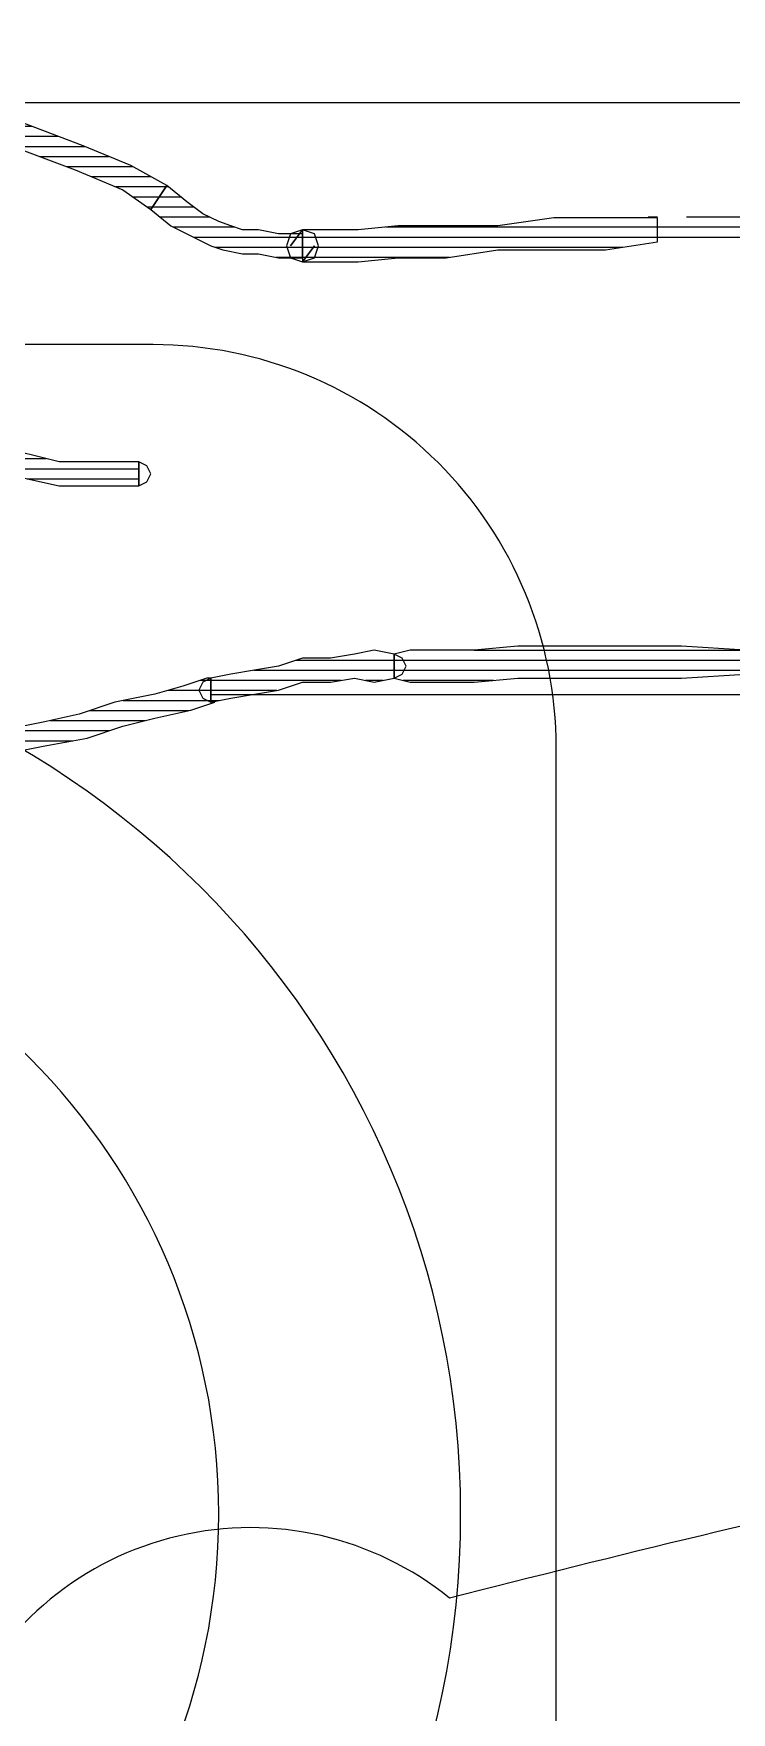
# Model space of a CAD drawing. Header units: millimetres. Extents: x 33350 to 35310, y -217097 to -211540.
# Drawn here: x 34432.37 to 34441.02, y -214516.21 to -214495.38 of the extents above; entities that cross this region are included whole.
import ezdxf

# ---------------------------------------------------------------- set-up
doc = ezdxf.new("R2010")
doc.units = ezdxf.units.MM
doc.header["$LTSCALE"] = 60
doc.header["$MEASUREMENT"] = 0
pattern_1 = [(360, (-5108.51305, -673.59423), (1e-16, 0.125), [25])]

# ---------------------------------------------------------------- blocks, each defined once
blk = doc.blocks.new('by')
at = {"ltscale": 30}
h = blk.add_hatch(dxfattribs=at)
h.set_pattern_fill('DC_LINES', color=256, scale=0.1, style=0)
h.set_pattern_definition(pattern_1)
edge = h.paths.add_edge_path(flags=0)
edge.add_line((6380.074, 2203.496), (6380.024, 2203.496))
edge.add_line((6380.024, 2203.496), (6379.727, 2203.596))
edge.add_line((6379.727, 2203.596), (6379.381, 2203.695))
edge.add_line((6379.381, 2203.695), (6378.886, 2203.794))
edge.add_line((6378.886, 2203.794), (6378.441, 2203.943))
edge.add_line((6378.441, 2203.943), (6377.996, 2204.043))
edge.add_line((6377.996, 2204.043), (6377.501, 2204.142))
edge.add_line((6377.501, 2204.142), (6377.105, 2204.192))
edge.add_line((6377.105, 2204.192), (6376.71, 2204.241))
edge.add_line((6376.71, 2204.241), (6376.71, 2204.539))
edge.add_line((6376.71, 2204.539), (6377.105, 2204.49))
edge.add_line((6377.105, 2204.49), (6377.501, 2204.44))
edge.add_line((6377.501, 2204.44), (6377.996, 2204.341))
edge.add_line((6377.996, 2204.341), (6378.54, 2204.241))
edge.add_line((6378.54, 2204.241), (6378.985, 2204.092))
edge.add_line((6378.985, 2204.092), (6379.381, 2203.993))
edge.add_line((6379.381, 2203.993), (6379.826, 2203.894))
edge.add_line((6379.826, 2203.894), (6380.123, 2203.794))
edge.add_line((6380.123, 2203.794), (6380.074, 2203.794))
h = blk.add_hatch(dxfattribs=at)
h.set_pattern_fill('DC_LINES', color=256, scale=0.1, style=0)
h.set_pattern_definition(pattern_1)
edge = h.paths.add_edge_path(flags=0)
edge.add_line((6382.349, 2203.198), (6382.102, 2203.149))
edge.add_line((6382.102, 2203.149), (6381.855, 2203.198))
edge.add_line((6381.855, 2203.198), (6381.558, 2203.248))
edge.add_line((6381.558, 2203.248), (6381.212, 2203.248))
edge.add_line((6381.212, 2203.248), (6380.915, 2203.347))
edge.add_line((6380.915, 2203.347), (6380.618, 2203.397))
edge.add_line((6380.618, 2203.397), (6380.321, 2203.447))
edge.add_line((6380.321, 2203.447), (6380.074, 2203.496))
edge.add_line((6380.074, 2203.496), (6380.074, 2203.794))
edge.add_line((6380.074, 2203.794), (6380.321, 2203.745))
edge.add_line((6380.321, 2203.745), (6380.618, 2203.695))
edge.add_line((6380.618, 2203.695), (6380.915, 2203.645))
edge.add_line((6380.915, 2203.645), (6381.212, 2203.546))
edge.add_line((6381.212, 2203.546), (6381.558, 2203.546))
edge.add_line((6381.558, 2203.546), (6381.855, 2203.496))
edge.add_line((6381.855, 2203.496), (6382.102, 2203.546))
edge.add_line((6382.102, 2203.546), (6382.349, 2203.496))
h = blk.add_hatch(dxfattribs=at)
h.set_pattern_fill('DC_LINES', color=256, scale=0.1, style=0)
h.set_pattern_definition(pattern_1)
edge = h.paths.add_edge_path(flags=0)
edge.add_line((6382.349, 2203.198), (6382.102, 2203.149))
edge.add_line((6382.102, 2203.149), (6381.855, 2203.198))
edge.add_line((6381.855, 2203.198), (6381.558, 2203.248))
edge.add_line((6381.558, 2203.248), (6381.212, 2203.248))
edge.add_line((6381.212, 2203.248), (6380.915, 2203.347))
edge.add_line((6380.915, 2203.347), (6380.618, 2203.397))
edge.add_line((6380.618, 2203.397), (6380.321, 2203.447))
edge.add_line((6380.321, 2203.447), (6380.074, 2203.496))
edge.add_line((6380.074, 2203.496), (6380.074, 2203.794))
edge.add_line((6380.074, 2203.794), (6380.321, 2203.745))
edge.add_line((6380.321, 2203.745), (6380.618, 2203.695))
edge.add_line((6380.618, 2203.695), (6380.915, 2203.645))
edge.add_line((6380.915, 2203.645), (6381.212, 2203.546))
edge.add_line((6381.212, 2203.546), (6381.558, 2203.546))
edge.add_line((6381.558, 2203.546), (6381.855, 2203.496))
edge.add_line((6381.855, 2203.496), (6382.102, 2203.546))
edge.add_line((6382.102, 2203.546), (6382.349, 2203.496))
h = blk.add_hatch(dxfattribs=at)
h.set_pattern_fill('DC_LINES', color=256, scale=0.1, style=0)
h.set_pattern_definition(pattern_1)
edge = h.paths.add_edge_path(flags=0)
edge.add_line((6386.703, 2203.149), (6385.912, 2203.099))
edge.add_line((6385.912, 2203.099), (6385.17, 2203.099))
edge.add_line((6385.17, 2203.099), (6384.477, 2203.099))
edge.add_line((6384.477, 2203.099), (6383.884, 2203.099))
edge.add_line((6383.884, 2203.099), (6383.339, 2203.149))
edge.add_line((6383.339, 2203.149), (6382.894, 2203.149))
edge.add_line((6382.894, 2203.149), (6382.548, 2203.149))
edge.add_line((6382.548, 2203.149), (6382.349, 2203.198))
edge.add_line((6382.349, 2203.198), (6382.349, 2203.496))
edge.add_line((6382.349, 2203.496), (6382.548, 2203.546))
edge.add_line((6382.548, 2203.546), (6382.894, 2203.546))
edge.add_line((6382.894, 2203.546), (6383.339, 2203.546))
edge.add_line((6383.339, 2203.546), (6383.884, 2203.496))
edge.add_line((6383.884, 2203.496), (6384.477, 2203.496))
edge.add_line((6384.477, 2203.496), (6385.17, 2203.496))
edge.add_line((6385.17, 2203.496), (6385.912, 2203.496))
edge.add_line((6385.912, 2203.496), (6386.703, 2203.447))
edge.add_line((6386.703, 2203.447), (6386.703, 2203.496))
edge.add_line((6386.703, 2203.496), (6386.852, 2203.447))
edge.add_line((6386.852, 2203.447), (6386.901, 2203.298))
edge.add_line((6386.901, 2203.298), (6386.852, 2203.149))
edge.add_line((6386.852, 2203.149), (6386.703, 2203.099))
h = blk.add_hatch(dxfattribs=at)
h.set_pattern_fill('DC_LINES', color=256, scale=0.1, style=0)
h.set_pattern_definition(pattern_1)
edge = h.paths.add_edge_path(flags=0)
edge.add_line((6374.73, 2198.678), (6374.73, 2198.728))
edge.add_line((6374.73, 2198.728), (6374.83, 2199.026))
edge.add_line((6374.83, 2199.026), (6375.077, 2199.373))
edge.add_line((6375.077, 2199.373), (6375.472, 2199.771))
edge.add_line((6375.472, 2199.771), (6375.968, 2200.218))
edge.add_line((6375.968, 2200.218), (6376.61, 2200.615))
edge.add_line((6376.61, 2200.615), (6377.303, 2200.913))
edge.add_line((6377.303, 2200.913), (6378.194, 2201.112))
edge.add_line((6378.194, 2201.112), (6379.183, 2201.112))
edge.add_line((6379.183, 2201.112), (6379.183, 2200.814))
edge.add_line((6379.183, 2200.814), (6378.194, 2200.814))
edge.add_line((6378.194, 2200.814), (6377.402, 2200.615))
edge.add_line((6377.402, 2200.615), (6376.71, 2200.317))
edge.add_line((6376.71, 2200.317), (6376.165, 2199.92))
edge.add_line((6376.165, 2199.92), (6375.671, 2199.572))
edge.add_line((6375.671, 2199.572), (6375.374, 2199.175))
edge.add_line((6375.374, 2199.175), (6375.127, 2198.827))
edge.add_line((6375.127, 2198.827), (6375.027, 2198.628))
edge.add_line((6375.027, 2198.628), (6375.027, 2198.678))
h = blk.add_hatch(dxfattribs=at)
h.set_pattern_fill('DC_LINES', color=256, scale=0.1, style=0)
h.set_pattern_definition(pattern_1)
edge = h.paths.add_edge_path(flags=0)
edge.add_line((6379.332, 2197.684), (6379.579, 2197.883))
edge.add_line((6379.579, 2197.883), (6379.876, 2198.032))
edge.add_line((6379.876, 2198.032), (6380.074, 2198.131))
edge.add_line((6380.074, 2198.131), (6380.222, 2198.181))
edge.add_line((6380.222, 2198.181), (6380.469, 2198.231))
edge.add_line((6380.469, 2198.231), (6380.668, 2198.231))
edge.add_line((6380.668, 2198.231), (6380.915, 2198.28))
edge.add_line((6380.915, 2198.28), (6381.212, 2198.28))
edge.add_line((6381.212, 2198.28), (6381.212, 2197.982))
edge.add_line((6381.212, 2197.982), (6380.915, 2197.982))
edge.add_line((6380.915, 2197.982), (6380.668, 2197.933))
edge.add_line((6380.668, 2197.933), (6380.469, 2197.933))
edge.add_line((6380.469, 2197.933), (6380.321, 2197.883))
edge.add_line((6380.321, 2197.883), (6380.173, 2197.833))
edge.add_line((6380.173, 2197.833), (6379.974, 2197.734))
edge.add_line((6379.974, 2197.734), (6379.777, 2197.585))
edge.add_line((6379.777, 2197.585), (6379.529, 2197.386))
h = blk.add_hatch(dxfattribs=at)
h.set_pattern_fill('DC_LINES', color=256, scale=0.1, style=0)
h.set_pattern_definition(pattern_1)
edge = h.paths.add_edge_path(flags=0)
edge.add_line((6381.36, 2198.131), (6381.212, 2198.33))
edge.add_line((6381.212, 2198.33), (6381.509, 2198.33))
edge.add_line((6381.509, 2198.33), (6381.904, 2198.33))
edge.add_line((6381.904, 2198.33), (6382.399, 2198.28))
edge.add_line((6382.399, 2198.28), (6382.993, 2198.28))
edge.add_line((6382.993, 2198.28), (6383.636, 2198.181))
edge.add_line((6383.636, 2198.181), (6384.329, 2198.181))
edge.add_line((6384.329, 2198.181), (6384.971, 2198.181))
edge.add_line((6384.971, 2198.181), (6385.615, 2198.082))
edge.add_line((6385.615, 2198.082), (6385.615, 2197.784))
edge.add_line((6385.615, 2197.784), (6384.971, 2197.784))
edge.add_line((6384.971, 2197.784), (6384.329, 2197.784))
edge.add_line((6384.329, 2197.784), (6383.636, 2197.883))
edge.add_line((6383.636, 2197.883), (6382.993, 2197.883))
edge.add_line((6382.993, 2197.883), (6382.399, 2197.883))
edge.add_line((6382.399, 2197.883), (6381.904, 2197.933))
edge.add_line((6381.904, 2197.933), (6381.509, 2197.933))
edge.add_line((6381.509, 2197.933), (6381.212, 2197.933))
edge.add_line((6381.212, 2197.933), (6381.063, 2198.131))
edge.add_line((6381.063, 2198.131), (6381.212, 2197.933))
edge.add_line((6381.212, 2197.933), (6381.063, 2197.982))
edge.add_line((6381.063, 2197.982), (6381.013, 2198.131))
edge.add_line((6381.013, 2198.131), (6381.063, 2198.28))
edge.add_line((6381.063, 2198.28), (6381.212, 2198.33))
h = blk.add_hatch(dxfattribs=at)
h.set_pattern_fill('DC_LINES', color=256, scale=0.1, style=0)
h.set_pattern_definition(pattern_1)
edge = h.paths.add_edge_path(flags=0)
edge.add_line((6385.615, 2198.082), (6385.912, 2198.082))
edge.add_line((6385.912, 2198.082), (6386.209, 2198.032))
edge.add_line((6386.209, 2198.032), (6386.456, 2198.082))
edge.add_line((6386.456, 2198.082), (6386.703, 2198.082))
edge.add_line((6386.703, 2198.082), (6386.901, 2198.082))
edge.add_line((6386.901, 2198.082), (6387.099, 2198.082))
edge.add_line((6387.099, 2198.082), (6387.248, 2198.082))
edge.add_line((6387.248, 2198.082), (6387.346, 2198.082))
edge.add_line((6387.346, 2198.082), (6387.346, 2197.684))
edge.add_line((6387.346, 2197.684), (6387.248, 2197.684))
edge.add_line((6387.248, 2197.684), (6387.099, 2197.684))
edge.add_line((6387.099, 2197.684), (6386.901, 2197.684))
edge.add_line((6386.901, 2197.684), (6386.703, 2197.684))
edge.add_line((6386.703, 2197.684), (6386.456, 2197.684))
edge.add_line((6386.456, 2197.684), (6386.209, 2197.734))
edge.add_line((6386.209, 2197.734), (6385.912, 2197.784))
edge.add_line((6385.912, 2197.784), (6385.615, 2197.784))
edge.add_line((6385.615, 2197.784), (6385.615, 2197.734))
edge.add_line((6385.615, 2197.734), (6385.467, 2197.784))
edge.add_line((6385.467, 2197.784), (6385.417, 2197.933))
edge.add_line((6385.417, 2197.933), (6385.467, 2198.082))
edge.add_line((6385.467, 2198.082), (6385.615, 2198.131))
h = blk.add_hatch(dxfattribs=at)
h.set_pattern_fill('DC_LINES', color=256, scale=0.1, style=0)
h.set_pattern_definition(pattern_1)
h.paths.add_polyline_path([(6374.186, 2195.797), (6374.632, 2195.896), (6375.225, 2196.045), (6375.968, 2196.293), (6376.808, 2196.592), (6377.6, 2196.89), (6378.391, 2197.188), (6378.985, 2197.436), (6379.332, 2197.684), (6379.529, 2197.386), (6379.084, 2197.138), (6378.491, 2196.89), (6377.699, 2196.592), (6376.907, 2196.293), (6376.066, 2195.995), (6375.324, 2195.747), (6374.632, 2195.598), (6374.186, 2195.499), (6374.088, 2195.548), (6374.038, 2195.648), (6374.088, 2195.747)], flags=0)
for p, q in [((6377.501, 2204.44, -4.505), (6377.996, 2204.341, -4.505)), ((6377.996, 2204.341, -4.505), (6378.54, 2204.241, -4.505)), ((6377.996, 2204.043, -4.505), (6377.501, 2204.142, -4.505)), ((6378.54, 2204.241, -4.505), (6378.985, 2204.092, -4.505)), ((6378.441, 2203.943, -4.505), (6377.996, 2204.043, -4.505)), ((6378.886, 2203.794, -4.505), (6378.441, 2203.943, -4.505)), ((6378.985, 2204.092, -4.505), (6379.381, 2203.993, -4.505)), ((6379.381, 2203.993, -4.505), (6379.826, 2203.894, -4.505)), ((6379.381, 2203.695, -4.505), (6378.886, 2203.794, -4.505)), ((6379.727, 2203.596, -4.505), (6379.381, 2203.695, -4.505)), ((6379.826, 2203.894, -4.505), (6380.123, 2203.794, -4.505)), ((6379.926, 2203.645, -4.505), (6379.974, 2203.745, -4.505)), ((6379.974, 2203.745, -4.505), (6380.074, 2203.794, -4.505)), ((6380.074, 2203.496, -4.505), (6380.074, 2203.794, -4.505)), ((6380.074, 2203.794, -4.505), (6380.321, 2203.745, -4.505)), ((6380.074, 2203.496, -4.505), (6380.074, 2203.794, -4.505)), ((6380.074, 2203.794, -4.505), (6380.321, 2203.745, -4.505)), ((6380.074, 2203.794, -4.505), (6380.074, 2203.496, -4.505)), ((6380.123, 2203.794, -4.505), (6380.074, 2203.794, -4.505)), ((6380.074, 2203.794, -4.505), (6380.074, 2203.496, -4.505)), ((6380.074, 2203.701, -4.505), (6386.918, 2203.701, -4.505)), ((6380.321, 2203.745, -4.505), (6380.618, 2203.695, -4.505)), ((6380.321, 2203.745, -4.505), (6380.618, 2203.695, -4.505)), ((6380.618, 2203.695, -4.505), (6380.915, 2203.645, -4.505)), ((6380.618, 2203.695, -4.505), (6380.915, 2203.645, -4.505)), ((6380.024, 2203.496, -4.505), (6379.727, 2203.596, -4.505)), ((6379.974, 2203.546, -4.505), (6379.926, 2203.645, -4.505)), ((6380.074, 2203.496, -4.505), (6379.974, 2203.546, -4.505)), ((6380.074, 2203.496, -4.505), (6380.024, 2203.496, -4.505)), ((6380.321, 2203.447, -4.505), (6380.074, 2203.496, -4.505)), ((6380.321, 2203.447, -4.505), (6380.074, 2203.496, -4.505)), ((6380.074, 2203.496, -4.505), (6380.074, 2203.496, -4.505)), ((6380.074, 2203.496, -4.505), (6380.074, 2203.496, -4.505)), ((6380.915, 2203.645, -4.505), (6381.212, 2203.546, -4.505)), ((6380.915, 2203.645, -4.505), (6381.212, 2203.546, -4.505)), ((6381.212, 2203.546, -4.505), (6381.558, 2203.546, -4.505)), ((6381.212, 2203.546, -4.505), (6381.558, 2203.546, -4.505)), ((6381.558, 2203.546, -4.505), (6381.855, 2203.496, -4.505)), ((6381.558, 2203.546, -4.505), (6381.855, 2203.496, -4.505)), ((6381.855, 2203.496, -4.505), (6382.102, 2203.546, -4.505)), ((6381.855, 2203.496, -4.505), (6382.102, 2203.546, -4.505)), ((6382.102, 2203.546, -4.505), (6382.349, 2203.496, -4.505)), ((6382.102, 2203.546, -4.505), (6382.349, 2203.496, -4.505)), ((6382.349, 2203.496, -4.505), (6382.548, 2203.546, -4.505)), ((6382.349, 2203.496, -4.505), (6382.449, 2203.447, -4.505)), ((6382.349, 2203.198, -4.505), (6382.349, 2203.496, -4.505)), ((6382.349, 2203.496, -4.505), (6382.349, 2203.496, -4.505)), ((6382.349, 2203.198, -4.505), (6382.349, 2203.496, -4.505)), ((6382.349, 2203.496, -4.505), (6382.349, 2203.496, -4.505)), ((6382.349, 2203.496, -4.505), (6382.349, 2203.198, -4.505)), ((6382.349, 2203.496, -4.505), (6382.349, 2203.198, -4.505)), ((6382.548, 2203.546, -4.505), (6382.894, 2203.546, -4.505)), ((6382.894, 2203.546, -4.505), (6383.339, 2203.546, -4.505)), ((6383.339, 2203.546, -4.505), (6383.884, 2203.496, -4.505)), ((6383.884, 2203.496, -4.505), (6384.477, 2203.496, -4.505)), ((6384.477, 2203.496, -4.505), (6385.17, 2203.496, -4.505)), ((6385.17, 2203.496, -4.505), (6385.912, 2203.496, -4.505)), ((6385.912, 2203.496, -4.505), (6386.703, 2203.447, -4.505)), ((6380.618, 2203.397, -4.505), (6380.321, 2203.447, -4.505)), ((6380.618, 2203.397, -4.505), (6380.321, 2203.447, -4.505)), ((6380.915, 2203.347, -4.505), (6380.618, 2203.397, -4.505)), ((6380.915, 2203.347, -4.505), (6380.618, 2203.397, -4.505)), ((6381.212, 2203.248, -4.505), (6380.915, 2203.347, -4.505)), ((6381.212, 2203.248, -4.505), (6380.915, 2203.347, -4.505)), ((6382.449, 2203.447, -4.505), (6382.498, 2203.347, -4.505)), ((6382.498, 2203.347, -4.505), (6382.449, 2203.248, -4.505)), ((6381.558, 2203.248, -4.505), (6381.212, 2203.248, -4.505)), ((6381.558, 2203.248, -4.505), (6381.212, 2203.248, -4.505)), ((6381.855, 2203.198, -4.505), (6381.558, 2203.248, -4.505)), ((6381.855, 2203.198, -4.505), (6381.558, 2203.248, -4.505)), ((6382.102, 2203.149, -4.505), (6381.855, 2203.198, -4.505)), ((6382.102, 2203.149, -4.505), (6381.855, 2203.198, -4.505)), ((6382.349, 2203.198, -4.505), (6382.102, 2203.149, -4.505)), ((6382.349, 2203.198, -4.505), (6382.102, 2203.149, -4.505)), ((6382.449, 2203.248, -4.505), (6382.349, 2203.198, -4.505)), ((6382.548, 2203.149, -4.505), (6382.349, 2203.198, -4.505)), ((6382.349, 2203.198, -4.505), (6382.349, 2203.198, -4.505)), ((6382.349, 2203.198, -4.505), (6382.349, 2203.198, -4.505)), ((6382.349, 2203.198, -4.505), (6382.349, 2203.198, -4.505)), ((6382.894, 2203.149, -4.505), (6382.548, 2203.149, -4.505)), ((6383.339, 2203.149, -4.505), (6382.894, 2203.149, -4.505)), ((6383.884, 2203.099, -4.505), (6383.339, 2203.149, -4.505)), ((6384.477, 2203.099, -4.505), (6383.884, 2203.099, -4.505)), ((6385.17, 2203.099, -4.505), (6384.477, 2203.099, -4.505)), ((6385.912, 2203.099, -4.505), (6385.17, 2203.099, -4.505)), ((6386.703, 2203.149, -4.505), (6385.912, 2203.099, -4.505)), ((6377.303, 2200.913, -4.505), (6378.194, 2201.112, -4.505)), ((6378.194, 2201.112, -4.505), (6379.183, 2201.112, -4.505)), ((6379.183, 2201.112, -4.505), (6379.183, 2200.814, -4.505)), ((6379.183, 2201.112, -4.505), (6379.282, 2201.062, -4.505)), ((6379.183, 2200.814, -4.505), (6379.183, 2201.112, -4.505)), ((6379.183, 2201.112, -4.505), (6379.183, 2201.112, -4.505)), ((6379.282, 2201.062, -4.505), (6379.332, 2200.963, -4.505)), ((6378.194, 2200.814, -4.505), (6377.402, 2200.615, -4.505)), ((6379.183, 2200.814, -4.505), (6378.194, 2200.814, -4.505)), ((6379.282, 2200.863, -4.505), (6379.183, 2200.814, -4.505)), ((6379.332, 2200.963, -4.505), (6379.282, 2200.863, -4.505)), ((6380.668, 2198.231, -4.505), (6380.915, 2198.28, -4.505)), ((6380.915, 2198.28, -4.505), (6381.212, 2198.28, -4.505)), ((6381.013, 2198.131, -4.505), (6381.063, 2198.28, -4.505)), ((6381.063, 2198.28, -4.505), (6381.212, 2198.33, -4.505)), ((6381.212, 2198.33, -4.505), (6381.36, 2198.28, -4.505)), ((6381.212, 2197.933, -4.505), (6381.212, 2198.33, -4.505)), ((6381.212, 2198.33, -4.505), (6381.212, 2198.33, -4.505)), ((6381.36, 2198.131, -4.505), (6381.212, 2198.33, -4.505)), ((6381.212, 2198.33, -4.505), (6381.509, 2198.33, -4.505)), ((6381.212, 2198.33, -4.505), (6381.36, 2198.131, -4.505)), ((6381.212, 2198.28, -4.505), (6381.212, 2197.982, -4.505)), ((6381.36, 2198.28, -4.505), (6381.41, 2198.131, -4.505)), ((6381.509, 2198.33, -4.505), (6381.904, 2198.33, -4.505)), ((6381.904, 2198.33, -4.505), (6382.399, 2198.28, -4.505)), ((6382.399, 2198.28, -4.505), (6382.993, 2198.28, -4.505)), ((6382.993, 2198.28, -4.505), (6383.636, 2198.181, -4.505)), ((6379.876, 2198.032, -4.505), (6380.074, 2198.131, -4.505)), ((6380.074, 2198.131, -4.505), (6380.222, 2198.181, -4.505)), ((6380.222, 2198.181, -4.505), (6380.469, 2198.231, -4.505)), ((6380.469, 2198.231, -4.505), (6380.668, 2198.231, -4.505)), ((6381.063, 2197.982, -4.505), (6381.013, 2198.131, -4.505)), ((6381.212, 2197.933, -4.505), (6381.063, 2198.131, -4.505)), ((6381.063, 2198.131, -4.505), (6381.212, 2197.933, -4.505)), ((6381.41, 2198.131, -4.505), (6381.36, 2197.982, -4.505)), ((6381.36, 2198.131, -4.505), (6381.36, 2198.131, -4.505)), ((6383.636, 2198.181, -4.505), (6384.329, 2198.181, -4.505)), ((6384.329, 2198.181, -4.505), (6384.971, 2198.181, -4.505)), ((6384.971, 2198.181, -4.505), (6385.615, 2198.082, -4.505)), ((6385.615, 2198.082, -4.505), (6385.615, 2197.784, -4.505)), ((6379.332, 2197.684, -4.505), (6379.579, 2197.883, -4.505)), ((6379.579, 2197.883, -4.505), (6379.876, 2198.032, -4.505)), ((6380.321, 2197.883, -4.505), (6380.173, 2197.833, -4.505)), ((6380.469, 2197.933, -4.505), (6380.321, 2197.883, -4.505)), ((6380.668, 2197.933, -4.505), (6380.469, 2197.933, -4.505)), ((6380.915, 2197.982, -4.505), (6380.668, 2197.933, -4.505)), ((6381.212, 2197.982, -4.505), (6380.915, 2197.982, -4.505)), ((6381.212, 2197.933, -4.505), (6381.063, 2197.982, -4.505)), ((6381.36, 2197.982, -4.505), (6381.212, 2197.933, -4.505)), ((6381.509, 2197.933, -4.505), (6381.212, 2197.933, -4.505)), ((6381.904, 2197.933, -4.505), (6381.509, 2197.933, -4.505)), ((6382.399, 2197.883, -4.505), (6381.904, 2197.933, -4.505)), ((6382.993, 2197.883, -4.505), (6382.399, 2197.883, -4.505)), ((6383.636, 2197.883, -4.505), (6382.993, 2197.883, -4.505)), ((6384.329, 2197.784, -4.505), (6383.636, 2197.883, -4.505)), ((6378.985, 2197.436, -4.505), (6379.332, 2197.684, -4.505)), ((6379.332, 2197.684, -4.505), (6379.332, 2197.684, -4.505)), ((6379.529, 2197.386, -4.505), (6379.332, 2197.684, -4.505)), ((6379.332, 2197.684, -4.505), (6379.332, 2197.684, -4.505)), ((6379.332, 2197.684, -4.505), (6379.529, 2197.386, -4.505)), ((6379.974, 2197.734, -4.505), (6379.777, 2197.585, -4.505)), ((6380.173, 2197.833, -4.505), (6379.974, 2197.734, -4.505)), ((6384.971, 2197.784, -4.505), (6384.329, 2197.784, -4.505)), ((6385.615, 2197.784, -4.505), (6384.971, 2197.784, -4.505)), ((6379.777, 2197.585, -4.505), (6379.529, 2197.386, -4.505)), ((6378.391, 2197.188, -4.505), (6378.985, 2197.436, -4.505)), ((6379.529, 2197.386, -4.505), (6379.084, 2197.138, -4.505)), ((6379.529, 2197.386, -4.505), (6379.529, 2197.386, -4.505)), ((6377.6, 2196.89, -4.505), (6378.391, 2197.188, -4.505)), ((6379.084, 2197.138, -4.505), (6378.491, 2196.89, -4.505)), ((6378.491, 2196.89, -4.505), (6377.699, 2196.592, -4.505))]:
    blk.add_line(p, q, dxfattribs=at)
at = {"ltscale": 30, "elevation": -4.505}
blk.add_lwpolyline([(6387.358, 2196.359), (6350.358, 2196.359), (6350.358, 2249.359), (6387.358, 2249.359)], close=True, dxfattribs=at)
blk.add_lwpolyline([(6379.358, 2199.359), (6358.358, 2199.359, -0.414214), (6353.358, 2204.359), (6353.358, 2241.359, -0.414214), (6358.358, 2246.359), (6379.358, 2246.359, -0.414214), (6384.358, 2241.359), (6384.358, 2204.359, -0.414214)], format="xyb", close=True, dxfattribs=at)
at = {"ltscale": 30}
for radius in [11, 8]:
    blk.add_circle((6372.173, 2213.871, -4.505), radius, dxfattribs=at)
blk = doc.blocks.new('insan')
at = {"color": 7, "extrusion": (0, 0, -1)}
for centre, radius, start, end in [((-6448.683, 3116.831), 3.918, 230.9375, 335.4995), ((-6503.67, 3318.223), 211.072, 280.91679, 284.40754)]:
    blk.add_arc(centre, radius, start, end, dxfattribs=at)

msp = doc.modelspace()

# ---------------------------------------------------------------- block references
at = {"xscale": -1, "rotation": 180}
for name, p in [('by', (28054.493, -212299.882, 4.505)), ('insan', (27986.377, -211401.008))]:
    msp.add_blockref(name, p, dxfattribs=at)

doc.saveas('drawing.dxf')
